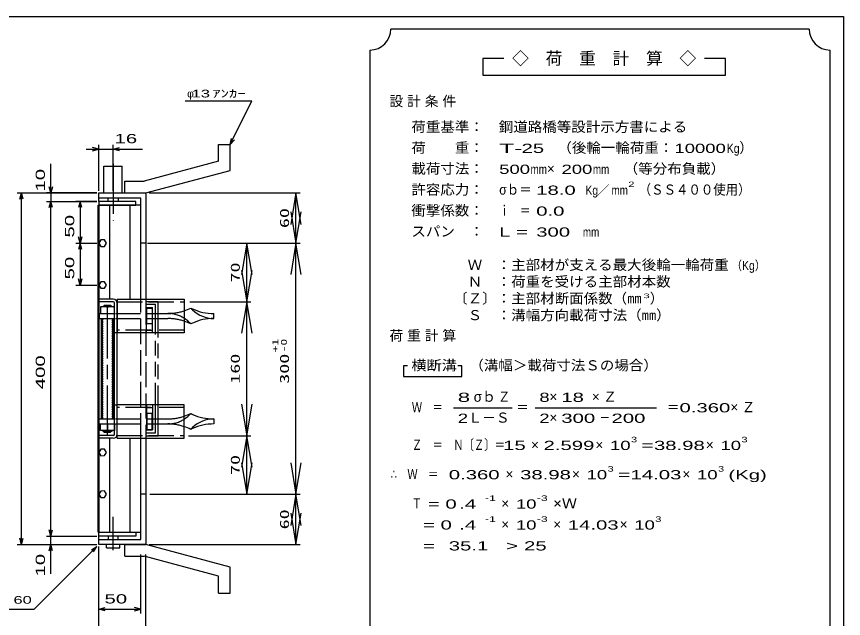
# Model space of a CAD drawing. Units: millimetres at full size, sheet at 1:5. Extents: x -910 to 868, y -641 to 524.
# Drawn here: x -120 to 868, y -195 to 524 of the extents above; entities that cross this region are included whole.
import ezdxf
from ezdxf.enums import TextEntityAlignment as Align

# ---------------------------------------------------------------- set-up
doc = ezdxf.new("R2010")
doc.units = ezdxf.units.MM
doc.header["$LTSCALE"] = 5
for name, pattern in [('CHAIN', [18.5, 12, -1.5, 3.5, -1.5]), ('CHAIN_DOUBLE_DASH', [23.5, 12, -1.5, 3.5, -1.5, 3.5, -1.5]), ('DASHED', [7.5, 6, -1.5]), ('LONG_DASHED_DOTTED', [15.25, 12, -1.5, 0.25, -1.5])]:
    doc.linetypes.add(name, pattern=pattern)
for name, color, linetype, lineweight in [('0_2', 150, 'Continuous', 25), ('16', 3, 'Continuous', 25), ('17', 2, 'Continuous', 25), ('19', 6, 'Continuous', 25), ('22', 4, 'Continuous', 25), ('24', 2, 'Continuous', 25)]:
    doc.layers.add(name, color=color, linetype=linetype, lineweight=lineweight)
doc.styles.add('ベクトル', font='')
doc.styles.add('ＭＳ ゴシック', font='')
doc.styles.get('ベクトル').set_extended_font_data('ベクトル')
doc.styles.get('ＭＳ ゴシック').set_extended_font_data('MS Gothic')

# ---------------------------------------------------------------- blocks, each defined once
blk = doc.blocks.new('open_arrow')
at = {"color": 0, "linetype": 'Continuous', "lineweight": -2}
blk.add_lwpolyline([(7.5, 1.25), (0, 0), (7.5, -1.25)], dxfattribs=at)

msp = doc.modelspace()

# ---------------------------------------------------------------- hatches: boundary and pattern name
at = {"layer": '17', "lineweight": 13}
h = msp.add_hatch(dxfattribs=at)
h.set_pattern_fill('USER', style=0, pattern_type=2)
h.set_pattern_definition([(135, (-119.871, 466.619), (-1.06066, -1.06066), [])])
h.paths.add_polyline_path([(-18.7, 43.416), (-18.7, 163.416), (-16.7, 163.416), (-16.7, 43.416)])
h = msp.add_hatch(dxfattribs=at)
h.set_pattern_fill('USER', style=0, pattern_type=2)
h.set_pattern_definition([(135, (-112.871, 466.619), (-1.06066, -1.06066), [])])
h.paths.add_polyline_path([(-6.7, 43.416), (-6.7, 163.416), (-4.7, 163.416), (-4.7, 43.416)])

# ---------------------------------------------------------------- linework, layer by layer
at = {"layer": '0_2'}
for p, q in [((-862, 524.25), (868, 524.25)), ((868, 524.25), (868, -575.75))]:
    msp.add_line(p, q, dxfattribs=at)
at = {"layer": '16'}
for p, q in [((-22.7, -92.084), (-22.7, 298.916)), ((-22.7, 298.916), (-22, 298.916)), ((22, 303.416), (-22, 303.416)), ((-22, 303.416), (-22, 298.916)), ((-22, 298.916), (22, 298.916)), ((-22, 298.916), (-22, -92.084)), ((28, 298.916), (-22, 298.916)), ((-9.5, 298.916), (-9.5, 186.416)), ((15.5, 186.416), (15.5, 298.916)), ((22, 298.916), (22, 303.416)), ((28, 186.416), (28, 298.916)), ((-19.781, 257.295), (-22, 253.381)), ((-15.281, 257.331), (-19.781, 257.295)), ((-13, 253.416), (-15.281, 257.331)), ((-22, 253.381), (-19.719, 249.501)), ((-19.719, 249.501), (-15.219, 249.537)), ((-15.219, 249.537), (-13, 253.451)), ((-19.781, 207.295), (-22, 203.381)), ((-22, 203.381), (-19.719, 199.501)), ((-15.281, 207.331), (-19.781, 207.295)), ((-19.719, 199.501), (-15.219, 199.537)), ((-13, 203.416), (-15.281, 207.331)), ((-15.219, 199.537), (-13, 203.451)), ((-9.5, 20.416), (-9.5, -92.084)), ((15.5, -92.084), (15.5, 20.416)), ((28, -92.084), (28, 20.416)), ((-19.781, 7.295), (-22, 3.381)), ((-22, 3.381), (-19.719, -0.499)), ((-15.281, 7.331), (-19.781, 7.295)), ((-13, 3.416), (-15.281, 7.331)), ((-15.219, -0.463), (-13, 3.451)), ((-19.719, -0.499), (-15.219, -0.463)), ((-19.781, -42.705), (-22, -46.619)), ((-22, -46.619), (-19.719, -50.499)), ((-15.281, -42.669), (-19.781, -42.705)), ((-13, -46.584), (-15.281, -42.669)), ((-15.219, -50.463), (-13, -46.549)), ((-19.719, -50.499), (-15.219, -50.463)), ((-22, -92.084), (-22.7, -92.084)), ((-22, -92.084), (22, -92.084)), ((-22, -96.584), (-22, -92.084)), ((-22, -92.084), (28, -92.084)), ((22, -96.584), (-22, -96.584)), ((22, -92.084), (22, -96.584))]:
    msp.add_line(p, q, dxfattribs=at)
at = {"layer": '17', "color": 3}
for p, q in [((-4.8, 186.416), (-22, 186.416)), ((-22, 183.216), (-22, 186.416)), ((-4.8, 183.216), (-22, 183.216)), ((-3.2, 25.216), (-3.2, 181.616)), ((0, 186.416), (0, 146.416)), ((0, 186.416), (80, 186.416)), ((0, 25.216), (0, 181.616)), ((80, 186.416), (80, 146.416)), ((35, 176.416), (42, 176.416)), ((35, 146.416), (35, 176.416)), ((42, 146.416), (42, 176.416)), ((35, 149.616), (42, 149.616)), ((0, 146.416), (-3.2, 146.416)), ((80, 146.416), (0, 146.416)), ((-3.2, 60.416), (0, 60.416)), ((0, 20.416), (0, 60.416)), ((80, 60.416), (0, 60.416)), ((35, 60.416), (35, 30.416)), ((42, 60.416), (42, 30.416)), ((80, 20.416), (80, 60.416)), ((35, 57.216), (42, 57.216)), ((35, 30.416), (42, 30.416)), ((-4.8, 23.616), (-22, 23.616)), ((-22, 23.616), (-22, 20.416)), ((-4.8, 20.416), (-22, 20.416)), ((0, 20.416), (80, 20.416))]:
    msp.add_line(p, q, dxfattribs=at)
at = {"layer": '17'}
for p, q in [((-16.7, 177.916), (-15.2, 179.416)), ((-16.7, 177.416), (-16.7, 177.916)), ((-16.7, 177.916), (-6.7, 177.916)), ((-15.888, 177.416), (-15.888, 178.728)), ((-15.2, 179.416), (-8.2, 179.416)), ((-6.7, 177.916), (-8.2, 179.416)), ((-7.512, 177.416), (-7.512, 178.728)), ((-6.7, 177.416), (-6.7, 177.916)), ((-21.7, 169.416), (-21.7, 163.416)), ((-21.7, 169.416), (-3.2, 169.416)), ((-3.2, 177.416), (-20.2, 177.416)), ((-20.2, 177.416), (-20.2, 169.416)), ((-20.2, 169.416), (-3.2, 169.416)), ((-11.7, 169.416), (-11.7, 176.521)), ((-3.2, 169.416), (-3.2, 177.416)), ((35.5, 156.916), (35.5, 175.916)), ((35.5, 175.916), (41.5, 175.916)), ((41.5, 175.916), (41.5, 156.916)), ((115.3, 163.476), (115.3, 169.416)), ((-21.7, 163.416), (-3.2, 163.416)), ((-17.7, 43.416), (-17.7, 163.416)), ((-5.7, 163.416), (-5.7, 43.416)), ((41.5, 156.916), (35.5, 156.916)), ((41.5, 49.916), (35.5, 49.916)), ((35.5, 49.916), (35.5, 30.916)), ((41.5, 30.916), (41.5, 49.916)), ((-21.7, 37.416), (-21.7, 43.416)), ((-21.7, 43.416), (-3.2, 43.416)), ((115.3, 43.356), (115.3, 37.416)), ((-21.7, 37.416), (-3.2, 37.416)), ((-20.2, 29.416), (-20.2, 37.416)), ((-20.2, 37.416), (-3.2, 37.416)), ((-11.7, 37.416), (-11.7, 30.311)), ((-3.2, 37.416), (-3.2, 29.416)), ((35.5, 30.916), (41.5, 30.916)), ((-3.2, 29.416), (-20.2, 29.416)), ((-16.7, 29.416), (-16.7, 28.916)), ((-16.7, 28.916), (-6.7, 28.916)), ((-16.7, 28.916), (-15.2, 27.416)), ((-15.888, 29.416), (-15.888, 28.104)), ((-15.2, 27.416), (-8.2, 27.416)), ((-6.7, 28.916), (-8.2, 27.416)), ((-7.512, 29.416), (-7.512, 28.104)), ((-6.7, 29.416), (-6.7, 28.916))]:
    msp.add_line(p, q, dxfattribs=at)
at = {"layer": '17', "color": 33, "linetype": 'CHAIN'}
msp.add_line((-11.7, 23.262), (-11.7, 182.669), dxfattribs=at)
at = {"layer": '17', "color": 3, "linetype": 'DASHED'}
for p, q in [((0, 183.216), (80, 183.216)), ((40, 149.616), (0, 149.616)), ((80, 149.616), (47, 149.616)), ((40, 57.216), (0, 57.216)), ((80, 57.216), (47, 57.216)), ((0, 23.616), (80, 23.616))]:
    msp.add_line(p, q, dxfattribs=at)
at = {"layer": '17', "color": 171, "linetype": 'DASHED'}
for p, q in [((28, 20.416), (28, 186.416)), ((34, 186.416), (34, 20.416))]:
    msp.add_line(p, q, dxfattribs=at)
at = {"layer": '17', "linetype": 'DASHED'}
for p, q in [((-2.115, 169.416), (46.5, 169.416)), ((46.5, 169.416), (60.3, 169.416)), ((-2.115, 163.416), (46.5, 163.416)), ((46.5, 163.416), (60.3, 163.416)), ((-2.115, 43.416), (46.5, 43.416)), ((46.5, 43.416), (60.3, 43.416)), ((-2.115, 37.416), (46.5, 37.416)), ((46.5, 37.416), (60.3, 37.416))]:
    msp.add_line(p, q, dxfattribs=at)
at = {"layer": '17', "color": 7}
for p, q in [((-18.7, 43.416), (-18.7, 163.416)), ((-4.7, 163.416), (-4.7, 43.416))]:
    msp.add_line(p, q, dxfattribs=at)
at = {"layer": '17', "color": 3}
for centre, radius, start, end in [((-4.8, 181.616), 4.8, 0, 90), ((-4.8, 181.616), 1.6, 0, 90), ((-4.8, 25.216), 4.8, 270, 0), ((-4.8, 25.216), 1.6, 270, 0)]:
    msp.add_arc(centre, radius, start, end, dxfattribs=at)
at = {"layer": '17'}
for centre, radius, start, end in [((-15.95, 166.971), 10.453, 66.00934, 113.99066), ((-7.45, 166.971), 10.453, 66.00934, 113.99066), ((60.3, 230.839), 61.423, 288.70686, 296.59714), ((115.3, 199.916), 36.5, 221.11209, 226.11997), ((115.3, 230.839), 61.423, 243.40286, 245.67592), ((115.3, 230.839), 61.423, 245.67592, 270), ((115.3, 199.916), 36.5, 226.11997, 270), ((60.3, 132.916), 36.5, 41.11209, 57.33501), ((60.3, 101.993), 61.423, 63.40286, 71.29314), ((115.3, 101.993), 61.423, 90, 114.32408), ((115.3, 101.993), 61.423, 114.32408, 116.59714), ((60.3, 73.916), 36.5, 302.66499, 318.88791), ((60.3, 104.839), 61.423, 288.70686, 296.59714), ((115.3, 104.839), 61.423, 245.67592, 270), ((115.3, 6.916), 36.5, 90, 133.88003), ((-15.95, 39.861), 10.453, 246.00934, 293.99066), ((-7.45, 39.861), 10.453, 246.00934, 293.99066), ((60.3, -24.007), 61.423, 63.40286, 71.29314), ((115.3, 6.916), 36.5, 133.88003, 138.88791), ((115.3, -24.007), 61.423, 114.32408, 116.59714), ((115.3, -24.007), 61.423, 90, 114.32408)]:
    msp.add_arc(centre, radius, start, end, dxfattribs=at)
at = {"layer": '17', "linetype": 'DASHED'}
for centre, radius, start, end in [((60.3, 230.839), 61.423, 270, 288.70686), ((60.3, 132.916), 36.5, 57.33501, 90), ((60.3, 101.993), 61.423, 71.29314, 90), ((115.3, 104.839), 61.423, 243.40286, 245.67592), ((60.3, 104.839), 61.423, 270, 288.70686), ((60.3, 73.916), 36.5, 270, 302.66499), ((60.3, -24.007), 61.423, 71.29314, 90)]:
    msp.add_arc(centre, radius, start, end, dxfattribs=at)
at = {"layer": '19'}
for p, q in [((121, 371.416), (135, 371.416)), ((121, 351.416), (121, 371.416)), ((135, 340.416), (135, 371.416)), ((121, 351.416), (32, 327.416)), ((-16, 313.416), (-16, 345.416)), ((-16, 345.416), (6, 345.416)), ((6, 313.416), (6, 345.416)), ((34, 313.416), (135, 340.416)), ((9, 327.416), (32, 327.416)), ((9, 313.416), (9, 327.416)), ((-22, 303.416), (-22, 313.416)), ((-22, 313.416), (33, 313.416)), ((28, 307.416), (-22, 307.416)), ((-11, 303.416), (-11, 307.416)), ((1, 307.416), (1, 303.416)), ((9, 313.416), (34, 313.416)), ((28, 186.416), (28, 307.416)), ((33, 313.416), (34, 312.416)), ((34, 312.416), (34, 186.416)), ((34, 253.416), (28, 253.416)), ((28, -100.584), (28, 20.416)), ((34, 20.416), (34, -105.584)), ((34, -46.584), (28, -46.584)), ((-22, -106.584), (-22, -96.584)), ((-11, -96.584), (-11, -100.584)), ((1, -100.584), (1, -96.584)), ((-22, -100.584), (28, -100.584)), ((33, -106.584), (-22, -106.584)), ((-13, -110.584), (-13, -106.584)), ((3, -110.584), (3, -106.584)), ((9, -106.584), (34, -106.584)), ((9, -120.584), (9, -106.584)), ((34, -105.584), (33, -106.584)), ((135, -133.584), (34, -106.584)), ((-13, -110.584), (3, -110.584)), ((9, -120.584), (32, -120.584)), ((121, -144.584), (32, -120.584)), ((135, -164.584), (135, -133.584)), ((121, -164.584), (121, -144.584)), ((121, -164.584), (135, -164.584))]:
    msp.add_line(p, q, dxfattribs=at)
at = {"layer": '19', "linetype": 'LONG_DASHED_DOTTED'}
for p, q in [((-5, 348.416), (-5, 280.416)), ((-5, -113.584), (-5, -73.584))]:
    msp.add_line(p, q, dxfattribs=at)
at = {"layer": '19', "linetype": 'CHAIN_DOUBLE_DASH'}
for p, q in [((49, 183.416), (34, 183.416)), ((45.8, 180.216), (34, 180.216)), ((45.8, 26.616), (45.8, 180.216)), ((49, 23.416), (49, 183.416)), ((34, 26.616), (45.8, 26.616)), ((34, 23.416), (49, 23.416))]:
    msp.add_line(p, q, dxfattribs=at)
at = {"layer": '22'}
for p, q in [((81, 423.416), (161, 423.416)), ((135, 371.416), (161, 423.416)), ((135, 371.416), (136.5, 378.716)), ((135, 371.416), (140, 376.916)), ((-37, 365.916), (-22, 365.916)), ((-22, 365.916), (-29.5, 367.916)), ((-29.5, 363.916), (-22, 365.916)), ((-22, 315.916), (-22, 370.916)), ((-22, 365.916), (-5, 365.916)), ((-5, 315.916), (-5, 370.916)), ((-5, 365.916), (2.5, 367.916)), ((2.5, 363.916), (-5, 365.916)), ((-5, 365.916), (30, 365.916)), ((-79.5, 313.416), (-79.5, 348.416)), ((-79.5, 313.416), (-81.5, 320.916)), ((-77.5, 320.916), (-79.5, 313.416)), ((-119.5, 313.416), (-24.5, 313.416)), ((-116.5, 305.916), (-114.5, 313.416)), ((-112.5, 305.916), (-114.5, 313.416)), ((-114.5, -106.584), (-114.5, 313.416)), ((-24.5, 313.416), (-84.5, 313.416)), ((-79.5, 313.416), (-79.5, 303.416)), ((38, 313.416), (218.594, 313.416)), ((213.594, 253.416), (213.594, 313.416)), ((-84.5, 303.416), (-24.5, 303.416)), ((-81.5, 295.916), (-79.5, 303.416)), ((-77.5, 295.916), (-79.5, 303.416)), ((-79.5, -96.584), (-79.5, 303.416)), ((-24.5, 303.416), (-49.5, 303.416)), ((-44.5, 303.416), (-46.5, 295.916)), ((-42.5, 295.916), (-44.5, 303.416)), ((-44.5, 303.416), (-44.5, 253.416)), ((-44.5, 253.416), (-46.5, 260.916)), ((-42.5, 260.916), (-44.5, 253.416)), ((-49.5, 253.416), (-24.5, 253.416)), ((-44.5, 253.416), (-46.5, 245.916)), ((-42.5, 245.916), (-44.5, 253.416)), ((-44.5, 253.416), (-44.5, 203.416)), ((36, 253.416), (159.779, 253.416)), ((41, 253.416), (218.594, 253.416)), ((41, 253.416), (218.594, 253.416)), ((154.779, 183.416), (154.779, 253.416)), ((213.594, -46.584), (213.594, 253.416)), ((-44.5, 203.416), (-46.5, 210.916)), ((-42.5, 210.916), (-44.5, 203.416)), ((-49.5, 203.416), (-24.5, 203.416)), ((86.745, 183.416), (159.779, 183.416)), ((86.745, 183.416), (159.779, 183.416)), ((154.779, 23.416), (154.779, 183.416)), ((85.016, 23.416), (159.779, 23.416)), ((85.016, 23.416), (159.779, 23.416)), ((154.779, -46.584), (154.779, 23.416)), ((39, -46.584), (159.779, -46.584)), ((44, -46.584), (218.594, -46.584)), ((44, -46.584), (218.594, -46.584)), ((213.594, -106.584), (213.594, -46.584)), ((-84.5, -96.584), (-24.5, -96.584)), ((-79.5, -96.584), (-81.5, -89.084)), ((-79.5, -96.584), (-77.5, -89.084)), ((-79.5, -106.584), (-79.5, -96.584)), ((-119.5, -106.584), (-24.5, -106.584)), ((-114.5, -106.584), (-116.5, -99.084)), ((-114.5, -106.584), (-112.5, -99.084)), ((-84.5, -106.584), (-24.5, -106.584)), ((-81.5, -114.084), (-79.5, -106.584)), ((-77.5, -114.084), (-79.5, -106.584)), ((-79.5, -141.584), (-79.5, -106.584)), ((38, -106.584), (218.594, -106.584)), ((-99.5, -184.084), (-24.5, -109.084)), ((-31, -113.084), (-24.5, -109.084)), ((-28.5, -115.584), (-24.5, -109.084)), ((-22, -189.084), (-22, -109.084)), ((-22, -224.084), (-22, -109.084)), ((28, -189.084), (28, -118.584)), ((34, -224.084), (34, -118.584)), ((-199.5, -184.084), (-99.5, -184.084)), ((-22, -184.084), (-14.5, -182.084)), ((-14.5, -186.084), (-22, -184.084)), ((-22, -184.084), (28, -184.084)), ((28, -184.084), (20.5, -182.084)), ((20.5, -186.084), (28, -184.084))]:
    msp.add_line(p, q, dxfattribs=at)
at = {"layer": '24', "color": 4}
for p, q in [((827, 509.25), (327, 509.25)), ((302, 484.25), (302, -290.75)), ((852, -290.75), (852, 484.25)), ((462, 474.25), (437, 474.25)), ((437, 474.25), (437, 454.25)), ((727, 474.25), (702, 474.25)), ((727, 454.25), (727, 474.25)), ((437, 454.25), (727, 454.25)), ((347, 106.75), (342, 106.75)), ((342, 106.75), (342, 94.25)), ((412, 106.75), (407, 106.75)), ((412, 94.25), (412, 106.75)), ((342, 94.25), (412, 94.25)), ((402, 56.75), (472, 56.75)), ((499.5, 56.75), (644.5, 56.75))]:
    msp.add_line(p, q, dxfattribs=at)
for centre, start, end in [((302, 509.25), 270, 0), ((852, 509.25), 180, 270)]:
    msp.add_arc(centre, 25, start, end, dxfattribs=at)

# ---------------------------------------------------------------- block references
at = {"layer": '22', "xscale": 5, "yscale": 5}
for p, rotation in [((213.594, 313.416), 270), ((213.594, 253.416), 90), ((154.779, 253.416), 270), ((213.594, 253.416), 270), ((154.779, 183.416), 90), ((154.779, 183.416), 270), ((154.779, 23.416), 90), ((154.779, 23.416), 270), ((154.779, -46.584), 90), ((213.594, -46.584), 90), ((213.594, -46.584), 270), ((213.594, -106.584), 90)]:
    msp.add_blockref('open_arrow', p, dxfattribs=dict(at, rotation=rotation))

# ---------------------------------------------------------------- texts
at = {"layer": '22', "color": 2, "style": 'ベクトル'}
for s, height, width, p in [(' 13 ', 9.164, 1.6, (83.5, 432.166)), ('ｱﾝｶｰ', 9.164, 1.6, (113.5, 432.166)), (' 16 ', 11, 1.65, (-10, 378.416)), (' 50 ', 11, 1.65, (-22, -171.584)), (' 60 ', 9.164, 1.6, (-129.5, -172.834))]:
    msp.add_text(s, height=height, dxfattribs=dict(at, width=width)).set_placement(p, align=Align.MIDDLE_LEFT)
msp.add_text('φ', height=9.164, dxfattribs=at).set_placement((83.5, 432.166), align=Align.MIDDLE_LEFT)
at = {"layer": '22', "color": 2, "style": 'ベクトル', "width": 1.65}
for s, p in [(' 10 ', (-92, 308.416)), (' 50 ', (-57, 253.416)), (' 50 ', (-57, 203.416)), (' 400 ', (-92, 72.166)), (' 10 ', (-92, -151.584))]:
    msp.add_text(s, height=11, rotation=90, dxfattribs=at).set_placement(p, align=Align.MIDDLE_LEFT)
at = {"layer": '22', "style": 'ＭＳ ゴシック', "width": 1.6}
for s, p in [('60', (208.594, 283.416)), ('70', (149.779, 218.416)), ('160', (149.779, 103.416)), ('300', (208.594, 103.416)), ('70', (149.779, -11.584)), ('60', (208.594, -76.584))]:
    msp.add_text(s, height=11, rotation=90, dxfattribs=at).set_placement(p, align=Align.BOTTOM_CENTER)
at = {"layer": '22', "color": 2, "style": 'ＭＳ ゴシック', "width": 1.6}
for s, p in [('+1', (188.907, 131.156)), ('-0', (199.149, 131.156))]:
    msp.add_text(s, height=7.331, rotation=90, dxfattribs=at).set_placement(p, align=Align.MIDDLE_CENTER)
at = {"layer": '24', "style": 'ベクトル'}
for s, height, p in [('◇\u3000荷\u3000重\u3000計\u3000算\u3000◇', 14.66, (472, 474.25)), ('）', 12.1, (743.5, 367.5)), ('×', 12.1, (513.5, 342.5)), ('／', 11, (573.25, 316.75)), ('）', 12.1, (636.5, 187.5)), ('σｂ', 12.1, (426, 70)), ('×', 12.1, (516.5, 70)), ('Ｌ－Ｓ', 12.1, (419.5, 45)), ('×', 12.1, (516.5, 45)), ('×', 12.1, (494.5, 12.5)), ('×', 12.1, (571.5, 12.5)), ('×', 12.1, (703.5, 12.5)), ('×', 12.1, (464, -22.5)), ('×', 12.1, (543.5, -22.5)), ('×', 12.1, (675.5, -22.5)), ('×', 12.1, (459, -57.5)), ('×', 12.1, (459, -82.5)), ('×', 12.1, (521, -82.5)), ('×', 12.1, (600.5, -82.5))]:
    msp.add_text(s, height=height, dxfattribs=at).set_placement(p, align=Align.MIDDLE_LEFT)
for s, height, width, p in [('荷重基準：\u3000', 12.1, 1.05, (351.5, 392.5)), ('鋼道路橋等設計示方書による', 12.1, 1.05, (456, 392.5)), ('荷\u3000\u3000重：\u3000', 12.1, 1.05, (351.5, 367.5)), ('T-', 11, 2, (456.5, 366.75)), (' 25 ', 11, 1.65, (476.5, 366.75)), ('（後輪一輪荷重：', 12.1, 1.05, (526, 367.5)), ('10000', 11, 1.5, (666, 366.75)), ('Kg', 11, 0.85, (728.5, 366.75)), ('載荷寸法：\u3000', 12.1, 1.05, (351.5, 342.5)), ('500', 11, 1.5, (456.5, 341.75)), ('200', 11, 1.5, (531, 341.75)), ('\u3000（等分布負載）', 12.1, 1.05, (588, 342.5)), ('mm', 11, 0.8, (494, 341.75)), ('mm', 11, 0.8, (568.5, 341.75)), ('2', 6.598, 1.5, (610.75, 323.75)), ('許容応力：\u3000', 12.1, 1.05, (351.5, 317.5)), ('σｂ＝', 12.1, 0.9, (456.5, 317.5)), (' 18.0', 11, 1.65, (494, 316.75)), ('Kg', 11, 0.85, (559.5, 316.75)), ('mm', 11, 0.8, (590.75, 316.75)), ('（ＳＳ４００使用）', 12.1, 0.9, (623.25, 317.5)), ('衝撃係数：\u3000', 12.1, 1.05, (351.5, 292.5)), ('ｉ\u3000＝', 12.1, 0.75, (456.5, 292.5)), (' 0.0', 11, 1.65, (494, 291.75)), ('スパン\u3000：\u3000', 12.1, 1.05, (351.5, 267.5)), ('L =', 11, 1.65, (456.5, 266.75)), (' 300 ', 11, 1.65, (494, 266.75)), ('mm', 11, 0.8, (556.5, 266.75)), ('\u3000Ｗ\u3000：主部材が支える最大後輪一輪荷重', 12.1, 1.05, (401.5, 227.5)), ('（Kg）', 11, 0.85, (734, 226.75)), ('\u3000Ｎ\u3000：荷重を受ける主部材本数', 12.1, 1.05, (401.5, 207.5)), ('〔Ｚ〕：主部材断面係数（㎜', 12.1, 1.05, (401.5, 187.5)), ('3', 5.499, 1.8, (629, 190.5)), ('\u3000Ｓ\u3000：溝幅方向載荷寸法（㎜）', 12.1, 1.05, (401.5, 167.5)), ('横断溝', 12.1, 1.1, (351.5, 107.5)), ('\u3000（溝幅＞載荷寸法Ｓの場合）', 12.1, 1.05, (403.5, 107.5)), ('8', 11, 1.8, (407, 69.25)), ('Ｚ', 12.1, 0.9, (455, 70)), ('8', 11, 1.5, (504.5, 69.25)), (' 18 ', 11, 1.65, (524, 69.25)), ('Ｗ\u3000＝', 12.1, 0.75, (352, 57.5)), ('＝', 12.1, 0.9, (477, 57.5)), ('＝', 12.1, 0.9, (657, 57.5)), ('0.360', 11, 1.65, (672, 56.75)), ('2', 11, 1.5, (407, 44.25)), ('2', 11, 1.5, (504.5, 44.25)), (' 300 ', 11, 1.65, (524, 44.25)), (' 200 ', 11, 1.65, (584, 44.25)), ('－', 12.1, 0.75, (576.5, 45)), ('Ｚ\u3000＝\u3000Ｎ〔Ｚ〕＝', 12.1, 0.75, (352, 12.5)), ('3', 6.598, 1.5, (614, 18.75)), ('3', 6.598, 1.5, (746, 18.75)), (' 15 ', 11, 1.65, (454.5, 11.75)), ('2.599', 11, 1.65, (509.5, 11.75)), ('10', 11, 1.5, (589, 11.75)), ('=', 11, 1.7, (626.5, 11.75)), ('38.98', 11, 1.65, (641.5, 11.75)), ('10', 11, 1.5, (721, 11.75)), ('∴\u3000Ｗ\u3000＝', 12.1, 0.75, (327, -22.5)), (' 0.360', 11, 1.65, (389.5, -23.25)), ('38.98', 11, 1.65, (481.5, -23.25)), ('10', 11, 1.5, (561, -23.25)), ('3', 6.598, 1.5, (586, -16.25)), ('14.03', 11, 1.65, (613.5, -23.25)), ('10', 11, 1.5, (693, -23.25)), ('3', 6.598, 1.5, (718, -16.25)), ('(Kg)', 11, 1.65, (730.5, -23.25)), ('=', 11, 1.7, (598.5, -23.25)), ('-1', 6.598, 1.65, (439.5, -51.25)), ('-3', 6.598, 1.65, (501.5, -51.25)), ('Ｔ', 12.1, 0.75, (352, -57.5)), (' = 0', 11, 1.65, (364.5, -58.25)), (' .4 ', 11, 1.65, (402, -58.25)), ('10', 11, 1.5, (476.5, -58.25)), ('×Ｗ', 12.1, 1.1, (521, -57.5)), ('  = 0', 11, 1.65, (352, -83.25)), (' .4 ', 11, 1.65, (402, -83.25)), ('-1', 6.598, 1.65, (439.5, -76.25)), ('10', 11, 1.5, (476.5, -83.25)), ('-3', 6.598, 1.65, (501.5, -76.25)), ('14.03', 11, 1.65, (538.5, -83.25)), ('10', 11, 1.5, (618, -83.25)), ('3', 6.598, 1.5, (643, -76.25)), ('  =', 11, 1.65, (352, -108.25)), (' 35.1', 11, 1.65, (389.5, -108.25)), ('>', 11, 1.7, (464.5, -108.25)), (' 25 ', 11, 1.65, (479.5, -108.25))]:
    msp.add_text(s, height=height, dxfattribs=dict(at, width=width)).set_placement(p, align=Align.MIDDLE_LEFT)
at = {"layer": '24', "char_height": 12.1, "attachment_point": 4, "style": 'ベクトル'}
for s, insert in [('\\T1.28;設計条件', (325.25, 422.5)), ('\\T1.28;荷重計算', (325.25, 142.5)), ('\\T1.42;×Ｚ', (567.25, 70)), ('\\T1.42;×Ｚ', (732.75, 57.5))]:
    msp.add_mtext(s, dxfattribs=dict(at, insert=insert))

doc.saveas('drawing.dxf')
